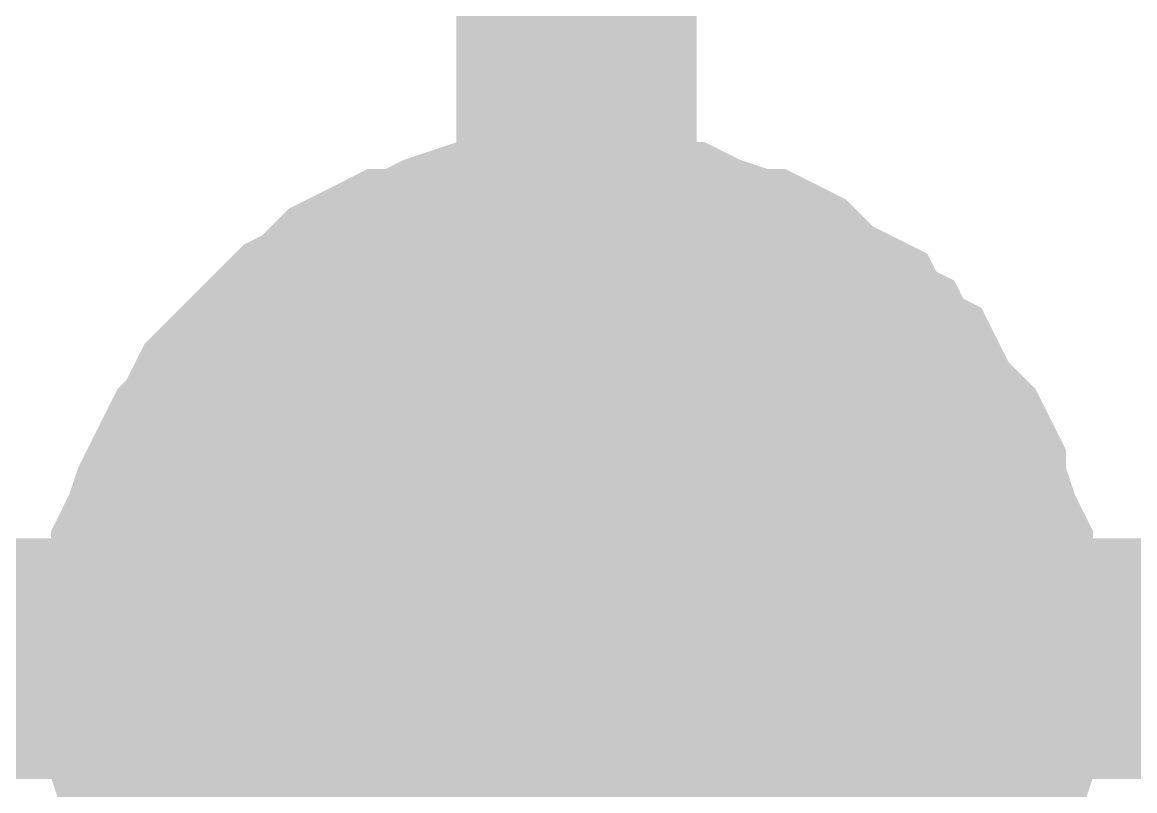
# Model space of a CAD drawing. Header units: inches. Extents: x 0 to 22.3, y 0 to 15.7.
# Drawn here: x 4.9731 to 5.0277, y 3.8938 to 3.9315 of the extents above; entities that cross this region are included whole.
import ezdxf

# ---------------------------------------------------------------- set-up
doc = ezdxf.new("R2010")
doc.units = ezdxf.units.IN
doc.header["$MEASUREMENT"] = 0
doc.layers.add('Sheet', color=255, linetype='Continuous')

msp = doc.modelspace()

# ---------------------------------------------------------------- linework, layer by layer
at = {"layer": 'Sheet'}
for points in [[(4.230316, 3.900248, 0.0118, 0.0118, 0), (5.000349, 3.900248, 0.0118, 0.0118, 0), (5.000349, 4.000141, 0.0118, 0.0118, 0)], [(4.980015, 3.900248, 0.0118, 0.0118, 0), (4.980015, 3.901132, 0.0118, 0.0118, 0), (4.980015, 3.902458, 0.0118, 0.0118, 0), (4.980457, 3.903342, 0.0118, 0.0118, 0), (4.980457, 3.904226, 0.0118, 0.0118, 0), (4.980457, 3.90511, 0.0118, 0.0118, 0), (4.980899, 3.905994, 0.0118, 0.0118, 0), (4.981341, 3.90732, 0.0118, 0.0118, 0), (4.981783, 3.908204, 0.0118, 0.0118, 0), (4.982225, 3.909088, 0.0118, 0.0118, 0), (4.982667, 3.909972, 0.0118, 0.0118, 0), (4.983109, 3.910414, 0.0118, 0.0118, 0), (4.983551, 3.911298, 0.0118, 0.0118, 0), (4.983993, 3.912182, 0.0118, 0.0118, 0), (4.984877, 3.913066, 0.0118, 0.0118, 0), (4.98532, 3.913508, 0.0118, 0.0118, 0), (4.986204, 3.914392, 0.0118, 0.0118, 0), (4.986646, 3.914834, 0.0118, 0.0118, 0), (4.98753, 3.915718, 0.0118, 0.0118, 0), (4.988414, 3.91616, 0.0118, 0.0118, 0), (4.988856, 3.916602, 0.0118, 0.0118, 0), (4.98974, 3.917486, 0.0118, 0.0118, 0), (4.990624, 3.917928, 0.0118, 0.0118, 0), (4.991508, 3.91837, 0.0118, 0.0118, 0), (4.992392, 3.91837, 0.0118, 0.0118, 0), (4.993276, 3.918812, 0.0118, 0.0118, 0), (4.99416, 3.919254, 0.0118, 0.0118, 0), (4.995486, 3.919696, 0.0118, 0.0118, 0), (4.996371, 3.919696, 0.0118, 0.0118, 0), (4.997255, 3.919696, 0.0118, 0.0118, 0), (4.998139, 3.920138, 0.0118, 0.0118, 0), (4.999465, 3.920138, 0.0118, 0.0118, 0), (5.000349, 3.920138, 0.0118, 0.0118, 0)], [(4.980015, 3.900248, 0.0118, 0.0118, 0), (4.980015, 3.901132, 0.0118, 0.0118, 0), (4.980015, 3.902458, 0.0118, 0.0118, 0), (4.980457, 3.903342, 0.0118, 0.0118, 0), (4.980457, 3.904226, 0.0118, 0.0118, 0), (4.980457, 3.90511, 0.0118, 0.0118, 0), (4.980899, 3.905994, 0.0118, 0.0118, 0), (4.981341, 3.90732, 0.0118, 0.0118, 0), (4.981783, 3.908204, 0.0118, 0.0118, 0), (4.982225, 3.909088, 0.0118, 0.0118, 0), (4.982667, 3.909972, 0.0118, 0.0118, 0), (4.983109, 3.910414, 0.0118, 0.0118, 0), (4.983551, 3.911298, 0.0118, 0.0118, 0), (4.983993, 3.912182, 0.0118, 0.0118, 0), (4.984877, 3.913066, 0.0118, 0.0118, 0), (4.98532, 3.913508, 0.0118, 0.0118, 0), (4.986204, 3.914392, 0.0118, 0.0118, 0), (4.986646, 3.914834, 0.0118, 0.0118, 0), (4.98753, 3.915718, 0.0118, 0.0118, 0), (4.988414, 3.91616, 0.0118, 0.0118, 0), (4.988856, 3.916602, 0.0118, 0.0118, 0), (4.98974, 3.917486, 0.0118, 0.0118, 0), (4.990624, 3.917928, 0.0118, 0.0118, 0), (4.991508, 3.91837, 0.0118, 0.0118, 0), (4.992392, 3.91837, 0.0118, 0.0118, 0), (4.993276, 3.918812, 0.0118, 0.0118, 0), (4.99416, 3.919254, 0.0118, 0.0118, 0), (4.995486, 3.919696, 0.0118, 0.0118, 0), (4.996371, 3.919696, 0.0118, 0.0118, 0), (4.997255, 3.919696, 0.0118, 0.0118, 0), (4.998139, 3.920138, 0.0118, 0.0118, 0), (4.999465, 3.920138, 0.0118, 0.0118, 0), (5.000349, 3.920138, 0.0118, 0.0118, 0)], [(4.980015, 3.900248, 0.0118, 0.0118, 0), (4.980015, 3.901132, 0.0118, 0.0118, 0), (4.980015, 3.902458, 0.0118, 0.0118, 0), (4.980457, 3.903342, 0.0118, 0.0118, 0), (4.980457, 3.904226, 0.0118, 0.0118, 0), (4.980457, 3.90511, 0.0118, 0.0118, 0), (4.980899, 3.905994, 0.0118, 0.0118, 0), (4.981341, 3.90732, 0.0118, 0.0118, 0), (4.981783, 3.908204, 0.0118, 0.0118, 0), (4.982225, 3.909088, 0.0118, 0.0118, 0), (4.982667, 3.909972, 0.0118, 0.0118, 0), (4.983109, 3.910414, 0.0118, 0.0118, 0), (4.983551, 3.911298, 0.0118, 0.0118, 0), (4.983993, 3.912182, 0.0118, 0.0118, 0), (4.984877, 3.913066, 0.0118, 0.0118, 0), (4.98532, 3.913508, 0.0118, 0.0118, 0), (4.986204, 3.914392, 0.0118, 0.0118, 0), (4.986646, 3.914834, 0.0118, 0.0118, 0), (4.98753, 3.915718, 0.0118, 0.0118, 0), (4.988414, 3.91616, 0.0118, 0.0118, 0), (4.988856, 3.916602, 0.0118, 0.0118, 0), (4.98974, 3.917486, 0.0118, 0.0118, 0), (4.990624, 3.917928, 0.0118, 0.0118, 0), (4.991508, 3.91837, 0.0118, 0.0118, 0), (4.992392, 3.91837, 0.0118, 0.0118, 0), (4.993276, 3.918812, 0.0118, 0.0118, 0), (4.99416, 3.919254, 0.0118, 0.0118, 0), (4.995486, 3.919696, 0.0118, 0.0118, 0), (4.996371, 3.919696, 0.0118, 0.0118, 0), (4.997255, 3.919696, 0.0118, 0.0118, 0), (4.998139, 3.920138, 0.0118, 0.0118, 0), (4.999465, 3.920138, 0.0118, 0.0118, 0), (5.000349, 3.920138, 0.0118, 0.0118, 0)], [(4.980015, 3.900248, 0.0118, 0.0118, 0), (4.980015, 3.901132, 0.0118, 0.0118, 0), (4.980015, 3.902458, 0.0118, 0.0118, 0), (4.980457, 3.903342, 0.0118, 0.0118, 0), (4.980457, 3.904226, 0.0118, 0.0118, 0), (4.980457, 3.90511, 0.0118, 0.0118, 0), (4.980899, 3.905994, 0.0118, 0.0118, 0), (4.981341, 3.90732, 0.0118, 0.0118, 0), (4.981783, 3.908204, 0.0118, 0.0118, 0), (4.982225, 3.909088, 0.0118, 0.0118, 0), (4.982667, 3.909972, 0.0118, 0.0118, 0), (4.983109, 3.910414, 0.0118, 0.0118, 0), (4.983551, 3.911298, 0.0118, 0.0118, 0), (4.983993, 3.912182, 0.0118, 0.0118, 0), (4.984877, 3.913066, 0.0118, 0.0118, 0), (4.98532, 3.913508, 0.0118, 0.0118, 0), (4.986204, 3.914392, 0.0118, 0.0118, 0), (4.986646, 3.914834, 0.0118, 0.0118, 0), (4.98753, 3.915718, 0.0118, 0.0118, 0), (4.988414, 3.91616, 0.0118, 0.0118, 0), (4.988856, 3.916602, 0.0118, 0.0118, 0), (4.98974, 3.917486, 0.0118, 0.0118, 0), (4.990624, 3.917928, 0.0118, 0.0118, 0), (4.991508, 3.91837, 0.0118, 0.0118, 0), (4.992392, 3.91837, 0.0118, 0.0118, 0), (4.993276, 3.918812, 0.0118, 0.0118, 0), (4.99416, 3.919254, 0.0118, 0.0118, 0), (4.995486, 3.919696, 0.0118, 0.0118, 0), (4.996371, 3.919696, 0.0118, 0.0118, 0), (4.997255, 3.919696, 0.0118, 0.0118, 0), (4.998139, 3.920138, 0.0118, 0.0118, 0), (4.999465, 3.920138, 0.0118, 0.0118, 0), (5.000349, 3.920138, 0.0118, 0.0118, 0)], [(5.000349, 3.920138, 0.0118, 0.0118, 0), (5.000349, 3.920138, 0.0118, 0.0118, 0)], [(5.000349, 3.920138, 0.0118, 0.0118, 0), (5.001233, 3.920138, 0.0118, 0.0118, 0), (5.002559, 3.920138, 0.0118, 0.0118, 0), (5.003443, 3.919696, 0.0118, 0.0118, 0), (5.004327, 3.919696, 0.0118, 0.0118, 0), (5.005211, 3.919696, 0.0118, 0.0118, 0), (5.006095, 3.919254, 0.0118, 0.0118, 0), (5.007422, 3.918812, 0.0118, 0.0118, 0), (5.008306, 3.91837, 0.0118, 0.0118, 0), (5.00919, 3.91837, 0.0118, 0.0118, 0), (5.010074, 3.917928, 0.0118, 0.0118, 0), (5.010516, 3.917486, 0.0118, 0.0118, 0), (5.0114, 3.916602, 0.0118, 0.0118, 0), (5.012284, 3.91616, 0.0118, 0.0118, 0), (5.013168, 3.915718, 0.0118, 0.0118, 0), (5.01361, 3.914834, 0.0118, 0.0118, 0), (5.014494, 3.914392, 0.0118, 0.0118, 0), (5.014936, 3.913508, 0.0118, 0.0118, 0), (5.01582, 3.913066, 0.0118, 0.0118, 0), (5.016262, 3.912182, 0.0118, 0.0118, 0), (5.016704, 3.911298, 0.0118, 0.0118, 0), (5.017588, 3.910414, 0.0118, 0.0118, 0), (5.01803, 3.909972, 0.0118, 0.0118, 0), (5.018472, 3.909088, 0.0118, 0.0118, 0), (5.018472, 3.908204, 0.0118, 0.0118, 0), (5.018915, 3.90732, 0.0118, 0.0118, 0), (5.019357, 3.905994, 0.0118, 0.0118, 0), (5.019799, 3.90511, 0.0118, 0.0118, 0), (5.019799, 3.904226, 0.0118, 0.0118, 0), (5.019799, 3.903342, 0.0118, 0.0118, 0), (5.020241, 3.902458, 0.0118, 0.0118, 0), (5.020241, 3.901132, 0.0118, 0.0118, 0), (5.020241, 3.900248, 0.0118, 0.0118, 0)], [(5.000349, 3.920138, 0.0118, 0.0118, 0), (5.000349, 3.920138, 0.0118, 0.0118, 0)], [(5.000349, 3.920138, 0.0118, 0.0118, 0), (5.001233, 3.920138, 0.0118, 0.0118, 0), (5.002559, 3.920138, 0.0118, 0.0118, 0), (5.003443, 3.919696, 0.0118, 0.0118, 0), (5.004327, 3.919696, 0.0118, 0.0118, 0), (5.005211, 3.919696, 0.0118, 0.0118, 0), (5.006095, 3.919254, 0.0118, 0.0118, 0), (5.007422, 3.918812, 0.0118, 0.0118, 0), (5.008306, 3.91837, 0.0118, 0.0118, 0), (5.00919, 3.91837, 0.0118, 0.0118, 0), (5.010074, 3.917928, 0.0118, 0.0118, 0), (5.010516, 3.917486, 0.0118, 0.0118, 0), (5.0114, 3.916602, 0.0118, 0.0118, 0), (5.012284, 3.91616, 0.0118, 0.0118, 0), (5.013168, 3.915718, 0.0118, 0.0118, 0), (5.01361, 3.914834, 0.0118, 0.0118, 0), (5.014494, 3.914392, 0.0118, 0.0118, 0), (5.014936, 3.913508, 0.0118, 0.0118, 0), (5.01582, 3.913066, 0.0118, 0.0118, 0), (5.016262, 3.912182, 0.0118, 0.0118, 0), (5.016704, 3.911298, 0.0118, 0.0118, 0), (5.017588, 3.910414, 0.0118, 0.0118, 0), (5.01803, 3.909972, 0.0118, 0.0118, 0), (5.018472, 3.909088, 0.0118, 0.0118, 0), (5.018472, 3.908204, 0.0118, 0.0118, 0), (5.018915, 3.90732, 0.0118, 0.0118, 0), (5.019357, 3.905994, 0.0118, 0.0118, 0), (5.019799, 3.90511, 0.0118, 0.0118, 0), (5.019799, 3.904226, 0.0118, 0.0118, 0), (5.019799, 3.903342, 0.0118, 0.0118, 0), (5.020241, 3.902458, 0.0118, 0.0118, 0), (5.020241, 3.901132, 0.0118, 0.0118, 0), (5.020241, 3.900248, 0.0118, 0.0118, 0)], [(5.000349, 3.920138, 0.0118, 0.0118, 0), (5.000349, 3.920138, 0.0118, 0.0118, 0)], [(5.000349, 3.920138, 0.0118, 0.0118, 0), (5.001233, 3.920138, 0.0118, 0.0118, 0), (5.002559, 3.920138, 0.0118, 0.0118, 0), (5.003443, 3.919696, 0.0118, 0.0118, 0), (5.004327, 3.919696, 0.0118, 0.0118, 0), (5.005211, 3.919696, 0.0118, 0.0118, 0), (5.006095, 3.919254, 0.0118, 0.0118, 0), (5.007422, 3.918812, 0.0118, 0.0118, 0), (5.008306, 3.91837, 0.0118, 0.0118, 0), (5.00919, 3.91837, 0.0118, 0.0118, 0), (5.010074, 3.917928, 0.0118, 0.0118, 0), (5.010516, 3.917486, 0.0118, 0.0118, 0), (5.0114, 3.916602, 0.0118, 0.0118, 0), (5.012284, 3.91616, 0.0118, 0.0118, 0), (5.013168, 3.915718, 0.0118, 0.0118, 0), (5.01361, 3.914834, 0.0118, 0.0118, 0), (5.014494, 3.914392, 0.0118, 0.0118, 0), (5.014936, 3.913508, 0.0118, 0.0118, 0), (5.01582, 3.913066, 0.0118, 0.0118, 0), (5.016262, 3.912182, 0.0118, 0.0118, 0), (5.016704, 3.911298, 0.0118, 0.0118, 0), (5.017588, 3.910414, 0.0118, 0.0118, 0), (5.01803, 3.909972, 0.0118, 0.0118, 0), (5.018472, 3.909088, 0.0118, 0.0118, 0), (5.018472, 3.908204, 0.0118, 0.0118, 0), (5.018915, 3.90732, 0.0118, 0.0118, 0), (5.019357, 3.905994, 0.0118, 0.0118, 0), (5.019799, 3.90511, 0.0118, 0.0118, 0), (5.019799, 3.904226, 0.0118, 0.0118, 0), (5.019799, 3.903342, 0.0118, 0.0118, 0), (5.020241, 3.902458, 0.0118, 0.0118, 0), (5.020241, 3.901132, 0.0118, 0.0118, 0), (5.020241, 3.900248, 0.0118, 0.0118, 0)], [(5.000349, 3.920138, 0.0118, 0.0118, 0), (5.000349, 3.920138, 0.0118, 0.0118, 0)], [(5.000349, 3.920138, 0.0118, 0.0118, 0), (5.001233, 3.920138, 0.0118, 0.0118, 0), (5.002559, 3.920138, 0.0118, 0.0118, 0), (5.003443, 3.919696, 0.0118, 0.0118, 0), (5.004327, 3.919696, 0.0118, 0.0118, 0), (5.005211, 3.919696, 0.0118, 0.0118, 0), (5.006095, 3.919254, 0.0118, 0.0118, 0), (5.007422, 3.918812, 0.0118, 0.0118, 0), (5.008306, 3.91837, 0.0118, 0.0118, 0), (5.00919, 3.91837, 0.0118, 0.0118, 0), (5.010074, 3.917928, 0.0118, 0.0118, 0), (5.010516, 3.917486, 0.0118, 0.0118, 0), (5.0114, 3.916602, 0.0118, 0.0118, 0), (5.012284, 3.91616, 0.0118, 0.0118, 0), (5.013168, 3.915718, 0.0118, 0.0118, 0), (5.01361, 3.914834, 0.0118, 0.0118, 0), (5.014494, 3.914392, 0.0118, 0.0118, 0), (5.014936, 3.913508, 0.0118, 0.0118, 0), (5.01582, 3.913066, 0.0118, 0.0118, 0), (5.016262, 3.912182, 0.0118, 0.0118, 0), (5.016704, 3.911298, 0.0118, 0.0118, 0), (5.017588, 3.910414, 0.0118, 0.0118, 0), (5.01803, 3.909972, 0.0118, 0.0118, 0), (5.018472, 3.909088, 0.0118, 0.0118, 0), (5.018472, 3.908204, 0.0118, 0.0118, 0), (5.018915, 3.90732, 0.0118, 0.0118, 0), (5.019357, 3.905994, 0.0118, 0.0118, 0), (5.019799, 3.90511, 0.0118, 0.0118, 0), (5.019799, 3.904226, 0.0118, 0.0118, 0), (5.019799, 3.903342, 0.0118, 0.0118, 0), (5.020241, 3.902458, 0.0118, 0.0118, 0), (5.020241, 3.901132, 0.0118, 0.0118, 0), (5.020241, 3.900248, 0.0118, 0.0118, 0)], [(4.980015, 3.900248, 0.0039, 0.0039, 0), (4.980015, 3.901132, 0.0039, 0.0039, 0), (4.980015, 3.902458, 0.0039, 0.0039, 0), (4.980457, 3.903342, 0.0039, 0.0039, 0), (4.980457, 3.904226, 0.0039, 0.0039, 0), (4.980457, 3.90511, 0.0039, 0.0039, 0), (4.980899, 3.905994, 0.0039, 0.0039, 0), (4.981341, 3.90732, 0.0039, 0.0039, 0), (4.981783, 3.908204, 0.0039, 0.0039, 0), (4.982225, 3.909088, 0.0039, 0.0039, 0), (4.982667, 3.909972, 0.0039, 0.0039, 0), (4.983109, 3.910414, 0.0039, 0.0039, 0), (4.983551, 3.911298, 0.0039, 0.0039, 0), (4.983993, 3.912182, 0.0039, 0.0039, 0), (4.984877, 3.913066, 0.0039, 0.0039, 0), (4.98532, 3.913508, 0.0039, 0.0039, 0), (4.986204, 3.914392, 0.0039, 0.0039, 0), (4.986646, 3.914834, 0.0039, 0.0039, 0), (4.98753, 3.915718, 0.0039, 0.0039, 0), (4.988414, 3.91616, 0.0039, 0.0039, 0), (4.988856, 3.916602, 0.0039, 0.0039, 0), (4.98974, 3.917486, 0.0039, 0.0039, 0), (4.990624, 3.917928, 0.0039, 0.0039, 0), (4.991508, 3.91837, 0.0039, 0.0039, 0), (4.992392, 3.91837, 0.0039, 0.0039, 0), (4.993276, 3.918812, 0.0039, 0.0039, 0), (4.99416, 3.919254, 0.0039, 0.0039, 0), (4.995486, 3.919696, 0.0039, 0.0039, 0), (4.996371, 3.919696, 0.0039, 0.0039, 0), (4.997255, 3.919696, 0.0039, 0.0039, 0), (4.998139, 3.920138, 0.0039, 0.0039, 0), (4.999465, 3.920138, 0.0039, 0.0039, 0), (5.000349, 3.920138, 0.0039, 0.0039, 0)], [(4.980015, 3.900248, 0.0039, 0.0039, 0), (4.980015, 3.901132, 0.0039, 0.0039, 0), (4.980015, 3.902458, 0.0039, 0.0039, 0), (4.980457, 3.903342, 0.0039, 0.0039, 0), (4.980457, 3.904226, 0.0039, 0.0039, 0), (4.980457, 3.90511, 0.0039, 0.0039, 0), (4.980899, 3.905994, 0.0039, 0.0039, 0), (4.981341, 3.90732, 0.0039, 0.0039, 0), (4.981783, 3.908204, 0.0039, 0.0039, 0), (4.982225, 3.909088, 0.0039, 0.0039, 0), (4.982667, 3.909972, 0.0039, 0.0039, 0), (4.983109, 3.910414, 0.0039, 0.0039, 0), (4.983551, 3.911298, 0.0039, 0.0039, 0), (4.983993, 3.912182, 0.0039, 0.0039, 0), (4.984877, 3.913066, 0.0039, 0.0039, 0), (4.98532, 3.913508, 0.0039, 0.0039, 0), (4.986204, 3.914392, 0.0039, 0.0039, 0), (4.986646, 3.914834, 0.0039, 0.0039, 0), (4.98753, 3.915718, 0.0039, 0.0039, 0), (4.988414, 3.91616, 0.0039, 0.0039, 0), (4.988856, 3.916602, 0.0039, 0.0039, 0), (4.98974, 3.917486, 0.0039, 0.0039, 0), (4.990624, 3.917928, 0.0039, 0.0039, 0), (4.991508, 3.91837, 0.0039, 0.0039, 0), (4.992392, 3.91837, 0.0039, 0.0039, 0), (4.993276, 3.918812, 0.0039, 0.0039, 0), (4.99416, 3.919254, 0.0039, 0.0039, 0), (4.995486, 3.919696, 0.0039, 0.0039, 0), (4.996371, 3.919696, 0.0039, 0.0039, 0), (4.997255, 3.919696, 0.0039, 0.0039, 0), (4.998139, 3.920138, 0.0039, 0.0039, 0), (4.999465, 3.920138, 0.0039, 0.0039, 0), (5.000349, 3.920138, 0.0039, 0.0039, 0)], [(4.980015, 3.900248, 0.0039, 0.0039, 0), (4.980015, 3.901132, 0.0039, 0.0039, 0), (4.980015, 3.902458, 0.0039, 0.0039, 0), (4.980457, 3.903342, 0.0039, 0.0039, 0), (4.980457, 3.904226, 0.0039, 0.0039, 0), (4.980457, 3.90511, 0.0039, 0.0039, 0), (4.980899, 3.905994, 0.0039, 0.0039, 0), (4.981341, 3.90732, 0.0039, 0.0039, 0), (4.981783, 3.908204, 0.0039, 0.0039, 0), (4.982225, 3.909088, 0.0039, 0.0039, 0), (4.982667, 3.909972, 0.0039, 0.0039, 0), (4.983109, 3.910414, 0.0039, 0.0039, 0), (4.983551, 3.911298, 0.0039, 0.0039, 0), (4.983993, 3.912182, 0.0039, 0.0039, 0), (4.984877, 3.913066, 0.0039, 0.0039, 0), (4.98532, 3.913508, 0.0039, 0.0039, 0), (4.986204, 3.914392, 0.0039, 0.0039, 0), (4.986646, 3.914834, 0.0039, 0.0039, 0), (4.98753, 3.915718, 0.0039, 0.0039, 0), (4.988414, 3.91616, 0.0039, 0.0039, 0), (4.988856, 3.916602, 0.0039, 0.0039, 0), (4.98974, 3.917486, 0.0039, 0.0039, 0), (4.990624, 3.917928, 0.0039, 0.0039, 0), (4.991508, 3.91837, 0.0039, 0.0039, 0), (4.992392, 3.91837, 0.0039, 0.0039, 0), (4.993276, 3.918812, 0.0039, 0.0039, 0), (4.99416, 3.919254, 0.0039, 0.0039, 0), (4.995486, 3.919696, 0.0039, 0.0039, 0), (4.996371, 3.919696, 0.0039, 0.0039, 0), (4.997255, 3.919696, 0.0039, 0.0039, 0), (4.998139, 3.920138, 0.0039, 0.0039, 0), (4.999465, 3.920138, 0.0039, 0.0039, 0), (5.000349, 3.920138, 0.0039, 0.0039, 0)], [(4.980015, 3.900248, 0.0039, 0.0039, 0), (4.980015, 3.901132, 0.0039, 0.0039, 0), (4.980015, 3.902458, 0.0039, 0.0039, 0), (4.980457, 3.903342, 0.0039, 0.0039, 0), (4.980457, 3.904226, 0.0039, 0.0039, 0), (4.980457, 3.90511, 0.0039, 0.0039, 0), (4.980899, 3.905994, 0.0039, 0.0039, 0), (4.981341, 3.90732, 0.0039, 0.0039, 0), (4.981783, 3.908204, 0.0039, 0.0039, 0), (4.982225, 3.909088, 0.0039, 0.0039, 0), (4.982667, 3.909972, 0.0039, 0.0039, 0), (4.983109, 3.910414, 0.0039, 0.0039, 0), (4.983551, 3.911298, 0.0039, 0.0039, 0), (4.983993, 3.912182, 0.0039, 0.0039, 0), (4.984877, 3.913066, 0.0039, 0.0039, 0), (4.98532, 3.913508, 0.0039, 0.0039, 0), (4.986204, 3.914392, 0.0039, 0.0039, 0), (4.986646, 3.914834, 0.0039, 0.0039, 0), (4.98753, 3.915718, 0.0039, 0.0039, 0), (4.988414, 3.91616, 0.0039, 0.0039, 0), (4.988856, 3.916602, 0.0039, 0.0039, 0), (4.98974, 3.917486, 0.0039, 0.0039, 0), (4.990624, 3.917928, 0.0039, 0.0039, 0), (4.991508, 3.91837, 0.0039, 0.0039, 0), (4.992392, 3.91837, 0.0039, 0.0039, 0), (4.993276, 3.918812, 0.0039, 0.0039, 0), (4.99416, 3.919254, 0.0039, 0.0039, 0), (4.995486, 3.919696, 0.0039, 0.0039, 0), (4.996371, 3.919696, 0.0039, 0.0039, 0), (4.997255, 3.919696, 0.0039, 0.0039, 0), (4.998139, 3.920138, 0.0039, 0.0039, 0), (4.999465, 3.920138, 0.0039, 0.0039, 0), (5.000349, 3.920138, 0.0039, 0.0039, 0)], [(5.000349, 3.920138, 0.0039, 0.0039, 0), (5.000349, 3.920138, 0.0039, 0.0039, 0)], [(5.000349, 3.920138, 0.0039, 0.0039, 0), (5.001233, 3.920138, 0.0039, 0.0039, 0), (5.002559, 3.920138, 0.0039, 0.0039, 0), (5.003443, 3.919696, 0.0039, 0.0039, 0), (5.004327, 3.919696, 0.0039, 0.0039, 0), (5.005211, 3.919696, 0.0039, 0.0039, 0), (5.006095, 3.919254, 0.0039, 0.0039, 0), (5.007422, 3.918812, 0.0039, 0.0039, 0), (5.008306, 3.91837, 0.0039, 0.0039, 0), (5.00919, 3.91837, 0.0039, 0.0039, 0), (5.010074, 3.917928, 0.0039, 0.0039, 0), (5.010516, 3.917486, 0.0039, 0.0039, 0), (5.0114, 3.916602, 0.0039, 0.0039, 0), (5.012284, 3.91616, 0.0039, 0.0039, 0), (5.013168, 3.915718, 0.0039, 0.0039, 0), (5.01361, 3.914834, 0.0039, 0.0039, 0), (5.014494, 3.914392, 0.0039, 0.0039, 0), (5.014936, 3.913508, 0.0039, 0.0039, 0), (5.01582, 3.913066, 0.0039, 0.0039, 0), (5.016262, 3.912182, 0.0039, 0.0039, 0), (5.016704, 3.911298, 0.0039, 0.0039, 0), (5.017588, 3.910414, 0.0039, 0.0039, 0), (5.01803, 3.909972, 0.0039, 0.0039, 0), (5.018472, 3.909088, 0.0039, 0.0039, 0), (5.018472, 3.908204, 0.0039, 0.0039, 0), (5.018915, 3.90732, 0.0039, 0.0039, 0), (5.019357, 3.905994, 0.0039, 0.0039, 0), (5.019799, 3.90511, 0.0039, 0.0039, 0), (5.019799, 3.904226, 0.0039, 0.0039, 0), (5.019799, 3.903342, 0.0039, 0.0039, 0), (5.020241, 3.902458, 0.0039, 0.0039, 0), (5.020241, 3.901132, 0.0039, 0.0039, 0), (5.020241, 3.900248, 0.0039, 0.0039, 0)], [(5.000349, 3.920138, 0.0039, 0.0039, 0), (5.000349, 3.920138, 0.0039, 0.0039, 0)], [(5.000349, 3.920138, 0.0039, 0.0039, 0), (5.001233, 3.920138, 0.0039, 0.0039, 0), (5.002559, 3.920138, 0.0039, 0.0039, 0), (5.003443, 3.919696, 0.0039, 0.0039, 0), (5.004327, 3.919696, 0.0039, 0.0039, 0), (5.005211, 3.919696, 0.0039, 0.0039, 0), (5.006095, 3.919254, 0.0039, 0.0039, 0), (5.007422, 3.918812, 0.0039, 0.0039, 0), (5.008306, 3.91837, 0.0039, 0.0039, 0), (5.00919, 3.91837, 0.0039, 0.0039, 0), (5.010074, 3.917928, 0.0039, 0.0039, 0), (5.010516, 3.917486, 0.0039, 0.0039, 0), (5.0114, 3.916602, 0.0039, 0.0039, 0), (5.012284, 3.91616, 0.0039, 0.0039, 0), (5.013168, 3.915718, 0.0039, 0.0039, 0), (5.01361, 3.914834, 0.0039, 0.0039, 0), (5.014494, 3.914392, 0.0039, 0.0039, 0), (5.014936, 3.913508, 0.0039, 0.0039, 0), (5.01582, 3.913066, 0.0039, 0.0039, 0), (5.016262, 3.912182, 0.0039, 0.0039, 0), (5.016704, 3.911298, 0.0039, 0.0039, 0), (5.017588, 3.910414, 0.0039, 0.0039, 0), (5.01803, 3.909972, 0.0039, 0.0039, 0), (5.018472, 3.909088, 0.0039, 0.0039, 0), (5.018472, 3.908204, 0.0039, 0.0039, 0), (5.018915, 3.90732, 0.0039, 0.0039, 0), (5.019357, 3.905994, 0.0039, 0.0039, 0), (5.019799, 3.90511, 0.0039, 0.0039, 0), (5.019799, 3.904226, 0.0039, 0.0039, 0), (5.019799, 3.903342, 0.0039, 0.0039, 0), (5.020241, 3.902458, 0.0039, 0.0039, 0), (5.020241, 3.901132, 0.0039, 0.0039, 0), (5.020241, 3.900248, 0.0039, 0.0039, 0)], [(5.000349, 3.920138, 0.0039, 0.0039, 0), (5.000349, 3.920138, 0.0039, 0.0039, 0)], [(5.000349, 3.920138, 0.0039, 0.0039, 0), (5.001233, 3.920138, 0.0039, 0.0039, 0), (5.002559, 3.920138, 0.0039, 0.0039, 0), (5.003443, 3.919696, 0.0039, 0.0039, 0), (5.004327, 3.919696, 0.0039, 0.0039, 0), (5.005211, 3.919696, 0.0039, 0.0039, 0), (5.006095, 3.919254, 0.0039, 0.0039, 0), (5.007422, 3.918812, 0.0039, 0.0039, 0), (5.008306, 3.91837, 0.0039, 0.0039, 0), (5.00919, 3.91837, 0.0039, 0.0039, 0), (5.010074, 3.917928, 0.0039, 0.0039, 0), (5.010516, 3.917486, 0.0039, 0.0039, 0), (5.0114, 3.916602, 0.0039, 0.0039, 0), (5.012284, 3.91616, 0.0039, 0.0039, 0), (5.013168, 3.915718, 0.0039, 0.0039, 0), (5.01361, 3.914834, 0.0039, 0.0039, 0), (5.014494, 3.914392, 0.0039, 0.0039, 0), (5.014936, 3.913508, 0.0039, 0.0039, 0), (5.01582, 3.913066, 0.0039, 0.0039, 0), (5.016262, 3.912182, 0.0039, 0.0039, 0), (5.016704, 3.911298, 0.0039, 0.0039, 0), (5.017588, 3.910414, 0.0039, 0.0039, 0), (5.01803, 3.909972, 0.0039, 0.0039, 0), (5.018472, 3.909088, 0.0039, 0.0039, 0), (5.018472, 3.908204, 0.0039, 0.0039, 0), (5.018915, 3.90732, 0.0039, 0.0039, 0), (5.019357, 3.905994, 0.0039, 0.0039, 0), (5.019799, 3.90511, 0.0039, 0.0039, 0), (5.019799, 3.904226, 0.0039, 0.0039, 0), (5.019799, 3.903342, 0.0039, 0.0039, 0), (5.020241, 3.902458, 0.0039, 0.0039, 0), (5.020241, 3.901132, 0.0039, 0.0039, 0), (5.020241, 3.900248, 0.0039, 0.0039, 0)], [(5.000349, 3.920138, 0.0039, 0.0039, 0), (5.000349, 3.920138, 0.0039, 0.0039, 0)], [(5.000349, 3.920138, 0.0039, 0.0039, 0), (5.001233, 3.920138, 0.0039, 0.0039, 0), (5.002559, 3.920138, 0.0039, 0.0039, 0), (5.003443, 3.919696, 0.0039, 0.0039, 0), (5.004327, 3.919696, 0.0039, 0.0039, 0), (5.005211, 3.919696, 0.0039, 0.0039, 0), (5.006095, 3.919254, 0.0039, 0.0039, 0), (5.007422, 3.918812, 0.0039, 0.0039, 0), (5.008306, 3.91837, 0.0039, 0.0039, 0), (5.00919, 3.91837, 0.0039, 0.0039, 0), (5.010074, 3.917928, 0.0039, 0.0039, 0), (5.010516, 3.917486, 0.0039, 0.0039, 0), (5.0114, 3.916602, 0.0039, 0.0039, 0), (5.012284, 3.91616, 0.0039, 0.0039, 0), (5.013168, 3.915718, 0.0039, 0.0039, 0), (5.01361, 3.914834, 0.0039, 0.0039, 0), (5.014494, 3.914392, 0.0039, 0.0039, 0), (5.014936, 3.913508, 0.0039, 0.0039, 0), (5.01582, 3.913066, 0.0039, 0.0039, 0), (5.016262, 3.912182, 0.0039, 0.0039, 0), (5.016704, 3.911298, 0.0039, 0.0039, 0), (5.017588, 3.910414, 0.0039, 0.0039, 0), (5.01803, 3.909972, 0.0039, 0.0039, 0), (5.018472, 3.909088, 0.0039, 0.0039, 0), (5.018472, 3.908204, 0.0039, 0.0039, 0), (5.018915, 3.90732, 0.0039, 0.0039, 0), (5.019357, 3.905994, 0.0039, 0.0039, 0), (5.019799, 3.90511, 0.0039, 0.0039, 0), (5.019799, 3.904226, 0.0039, 0.0039, 0), (5.019799, 3.903342, 0.0039, 0.0039, 0), (5.020241, 3.902458, 0.0039, 0.0039, 0), (5.020241, 3.901132, 0.0039, 0.0039, 0), (5.020241, 3.900248, 0.0039, 0.0039, 0)], [(4.984877, 3.88743, 0.0118, 0.0118, 0), (4.983993, 3.888314, 0.0118, 0.0118, 0), (4.983551, 3.888756, 0.0118, 0.0118, 0), (4.983109, 3.88964, 0.0118, 0.0118, 0), (4.982667, 3.890524, 0.0118, 0.0118, 0), (4.982225, 3.891408, 0.0118, 0.0118, 0), (4.981783, 3.892292, 0.0118, 0.0118, 0), (4.981341, 3.893176, 0.0118, 0.0118, 0), (4.980899, 3.89406, 0.0118, 0.0118, 0), (4.980457, 3.895386, 0.0118, 0.0118, 0), (4.980457, 3.89627, 0.0118, 0.0118, 0), (4.980457, 3.897154, 0.0118, 0.0118, 0), (4.980015, 3.898038, 0.0118, 0.0118, 0), (4.980015, 3.899364, 0.0118, 0.0118, 0), (4.980015, 3.900248, 0.0118, 0.0118, 0)], [(4.980015, 3.900248, 0.0118, 0.0118, 0), (4.980015, 3.900248, 0.0118, 0.0118, 0)], [(4.984877, 3.88743, 0.0118, 0.0118, 0), (4.983993, 3.888314, 0.0118, 0.0118, 0), (4.983551, 3.888756, 0.0118, 0.0118, 0), (4.983109, 3.88964, 0.0118, 0.0118, 0), (4.982667, 3.890524, 0.0118, 0.0118, 0), (4.982225, 3.891408, 0.0118, 0.0118, 0), (4.981783, 3.892292, 0.0118, 0.0118, 0), (4.981341, 3.893176, 0.0118, 0.0118, 0), (4.980899, 3.89406, 0.0118, 0.0118, 0), (4.980457, 3.895386, 0.0118, 0.0118, 0), (4.980457, 3.89627, 0.0118, 0.0118, 0), (4.980457, 3.897154, 0.0118, 0.0118, 0), (4.980015, 3.898038, 0.0118, 0.0118, 0), (4.980015, 3.899364, 0.0118, 0.0118, 0), (4.980015, 3.900248, 0.0118, 0.0118, 0)], [(4.980015, 3.900248, 0.0118, 0.0118, 0), (4.980015, 3.900248, 0.0118, 0.0118, 0)], [(4.984877, 3.88743, 0.0118, 0.0118, 0), (4.983993, 3.888314, 0.0118, 0.0118, 0), (4.983551, 3.888756, 0.0118, 0.0118, 0), (4.983109, 3.88964, 0.0118, 0.0118, 0), (4.982667, 3.890524, 0.0118, 0.0118, 0), (4.982225, 3.891408, 0.0118, 0.0118, 0), (4.981783, 3.892292, 0.0118, 0.0118, 0), (4.981341, 3.893176, 0.0118, 0.0118, 0), (4.980899, 3.89406, 0.0118, 0.0118, 0), (4.980457, 3.895386, 0.0118, 0.0118, 0), (4.980457, 3.89627, 0.0118, 0.0118, 0), (4.980457, 3.897154, 0.0118, 0.0118, 0), (4.980015, 3.898038, 0.0118, 0.0118, 0), (4.980015, 3.899364, 0.0118, 0.0118, 0), (4.980015, 3.900248, 0.0118, 0.0118, 0)], [(4.980015, 3.900248, 0.0118, 0.0118, 0), (4.980015, 3.900248, 0.0118, 0.0118, 0)], [(4.984877, 3.88743, 0.0118, 0.0118, 0), (4.983993, 3.888314, 0.0118, 0.0118, 0), (4.983551, 3.888756, 0.0118, 0.0118, 0), (4.983109, 3.88964, 0.0118, 0.0118, 0), (4.982667, 3.890524, 0.0118, 0.0118, 0), (4.982225, 3.891408, 0.0118, 0.0118, 0), (4.981783, 3.892292, 0.0118, 0.0118, 0), (4.981341, 3.893176, 0.0118, 0.0118, 0), (4.980899, 3.89406, 0.0118, 0.0118, 0), (4.980457, 3.895386, 0.0118, 0.0118, 0), (4.980457, 3.89627, 0.0118, 0.0118, 0), (4.980457, 3.897154, 0.0118, 0.0118, 0), (4.980015, 3.898038, 0.0118, 0.0118, 0), (4.980015, 3.899364, 0.0118, 0.0118, 0), (4.980015, 3.900248, 0.0118, 0.0118, 0)], [(4.980015, 3.900248, 0.0118, 0.0118, 0), (4.980015, 3.900248, 0.0118, 0.0118, 0)], [(5.000349, 3.900248, 0.0118, 0.0118, 0), (5.170092, 3.900248, 0.0118, 0.0118, 0)], [(5.020241, 3.900248, 0.0118, 0.0118, 0), (5.020241, 3.899364, 0.0118, 0.0118, 0), (5.020241, 3.898038, 0.0118, 0.0118, 0), (5.019799, 3.897154, 0.0118, 0.0118, 0), (5.019799, 3.89627, 0.0118, 0.0118, 0), (5.019799, 3.895386, 0.0118, 0.0118, 0), (5.019357, 3.89406, 0.0118, 0.0118, 0), (5.018915, 3.893176, 0.0118, 0.0118, 0), (5.018472, 3.892292, 0.0118, 0.0118, 0), (5.018472, 3.891408, 0.0118, 0.0118, 0), (5.01803, 3.890524, 0.0118, 0.0118, 0), (5.017588, 3.88964, 0.0118, 0.0118, 0), (5.016704, 3.888756, 0.0118, 0.0118, 0), (5.016262, 3.888314, 0.0118, 0.0118, 0), (5.01582, 3.88743, 0.0118, 0.0118, 0)], [(5.020241, 3.900248, 0.0118, 0.0118, 0), (5.020241, 3.899364, 0.0118, 0.0118, 0), (5.020241, 3.898038, 0.0118, 0.0118, 0), (5.019799, 3.897154, 0.0118, 0.0118, 0), (5.019799, 3.89627, 0.0118, 0.0118, 0), (5.019799, 3.895386, 0.0118, 0.0118, 0), (5.019357, 3.89406, 0.0118, 0.0118, 0), (5.018915, 3.893176, 0.0118, 0.0118, 0), (5.018472, 3.892292, 0.0118, 0.0118, 0), (5.018472, 3.891408, 0.0118, 0.0118, 0), (5.01803, 3.890524, 0.0118, 0.0118, 0), (5.017588, 3.88964, 0.0118, 0.0118, 0), (5.016704, 3.888756, 0.0118, 0.0118, 0), (5.016262, 3.888314, 0.0118, 0.0118, 0), (5.01582, 3.88743, 0.0118, 0.0118, 0)], [(5.020241, 3.900248, 0.0118, 0.0118, 0), (5.020241, 3.899364, 0.0118, 0.0118, 0), (5.020241, 3.898038, 0.0118, 0.0118, 0), (5.019799, 3.897154, 0.0118, 0.0118, 0), (5.019799, 3.89627, 0.0118, 0.0118, 0), (5.019799, 3.895386, 0.0118, 0.0118, 0), (5.019357, 3.89406, 0.0118, 0.0118, 0), (5.018915, 3.893176, 0.0118, 0.0118, 0), (5.018472, 3.892292, 0.0118, 0.0118, 0), (5.018472, 3.891408, 0.0118, 0.0118, 0), (5.01803, 3.890524, 0.0118, 0.0118, 0), (5.017588, 3.88964, 0.0118, 0.0118, 0), (5.016704, 3.888756, 0.0118, 0.0118, 0), (5.016262, 3.888314, 0.0118, 0.0118, 0), (5.01582, 3.88743, 0.0118, 0.0118, 0)], [(5.020241, 3.900248, 0.0118, 0.0118, 0), (5.020241, 3.899364, 0.0118, 0.0118, 0), (5.020241, 3.898038, 0.0118, 0.0118, 0), (5.019799, 3.897154, 0.0118, 0.0118, 0), (5.019799, 3.89627, 0.0118, 0.0118, 0), (5.019799, 3.895386, 0.0118, 0.0118, 0), (5.019357, 3.89406, 0.0118, 0.0118, 0), (5.018915, 3.893176, 0.0118, 0.0118, 0), (5.018472, 3.892292, 0.0118, 0.0118, 0), (5.018472, 3.891408, 0.0118, 0.0118, 0), (5.01803, 3.890524, 0.0118, 0.0118, 0), (5.017588, 3.88964, 0.0118, 0.0118, 0), (5.016704, 3.888756, 0.0118, 0.0118, 0), (5.016262, 3.888314, 0.0118, 0.0118, 0), (5.01582, 3.88743, 0.0118, 0.0118, 0)], [(5.020241, 3.900248, 0.0118, 0.0118, 0), (5.020241, 3.900248, 0.0118, 0.0118, 0), (5.020241, 3.900248, 0.0118, 0.0118, 0), (5.020241, 3.900248, 0.0118, 0.0118, 0), (5.020241, 3.900248, 0.0118, 0.0118, 0), (5.020241, 3.900248, 0.0118, 0.0118, 0), (5.020241, 3.900248, 0.0118, 0.0118, 0), (5.020241, 3.900248, 0.0118, 0.0118, 0), (5.020241, 3.900248, 0.0118, 0.0118, 0), (5.020241, 3.900248, 0.0118, 0.0118, 0), (5.020241, 3.900248, 0.0118, 0.0118, 0), (5.020241, 3.900248, 0.0118, 0.0118, 0), (5.020241, 3.900248, 0.0118, 0.0118, 0), (5.020241, 3.900248, 0.0118, 0.0118, 0), (5.020241, 3.900248, 0.0118, 0.0118, 0), (5.020241, 3.900248, 0.0118, 0.0118, 0), (5.020241, 3.900248, 0.0118, 0.0118, 0), (5.020241, 3.900248, 0.0118, 0.0118, 0), (5.020241, 3.900248, 0.0118, 0.0118, 0), (5.020241, 3.900248, 0.0118, 0.0118, 0), (5.020241, 3.900248, 0.0118, 0.0118, 0), (5.020241, 3.900248, 0.0118, 0.0118, 0), (5.020241, 3.900248, 0.0118, 0.0118, 0), (5.020241, 3.900248, 0.0118, 0.0118, 0), (5.020241, 3.900248, 0.0118, 0.0118, 0), (5.020241, 3.900248, 0.0118, 0.0118, 0), (5.020241, 3.900248, 0.0118, 0.0118, 0), (5.020241, 3.900248, 0.0118, 0.0118, 0), (5.020241, 3.900248, 0.0118, 0.0118, 0), (5.020241, 3.900248, 0.0118, 0.0118, 0), (5.020241, 3.900248, 0.0118, 0.0118, 0), (5.020241, 3.900248, 0.0118, 0.0118, 0), (5.020241, 3.900248, 0.0118, 0.0118, 0)], [(5.020241, 3.900248, 0.0118, 0.0118, 0), (5.020241, 3.900248, 0.0118, 0.0118, 0)], [(5.020241, 3.900248, 0.0118, 0.0118, 0), (5.020241, 3.900248, 0.0118, 0.0118, 0), (5.020241, 3.900248, 0.0118, 0.0118, 0), (5.020241, 3.900248, 0.0118, 0.0118, 0), (5.020241, 3.900248, 0.0118, 0.0118, 0), (5.020241, 3.900248, 0.0118, 0.0118, 0), (5.020241, 3.900248, 0.0118, 0.0118, 0), (5.020241, 3.900248, 0.0118, 0.0118, 0), (5.020241, 3.900248, 0.0118, 0.0118, 0), (5.020241, 3.900248, 0.0118, 0.0118, 0), (5.020241, 3.900248, 0.0118, 0.0118, 0), (5.020241, 3.900248, 0.0118, 0.0118, 0), (5.020241, 3.900248, 0.0118, 0.0118, 0), (5.020241, 3.900248, 0.0118, 0.0118, 0), (5.020241, 3.900248, 0.0118, 0.0118, 0), (5.020241, 3.900248, 0.0118, 0.0118, 0), (5.020241, 3.900248, 0.0118, 0.0118, 0), (5.020241, 3.900248, 0.0118, 0.0118, 0), (5.020241, 3.900248, 0.0118, 0.0118, 0), (5.020241, 3.900248, 0.0118, 0.0118, 0), (5.020241, 3.900248, 0.0118, 0.0118, 0), (5.020241, 3.900248, 0.0118, 0.0118, 0), (5.020241, 3.900248, 0.0118, 0.0118, 0), (5.020241, 3.900248, 0.0118, 0.0118, 0), (5.020241, 3.900248, 0.0118, 0.0118, 0), (5.020241, 3.900248, 0.0118, 0.0118, 0), (5.020241, 3.900248, 0.0118, 0.0118, 0), (5.020241, 3.900248, 0.0118, 0.0118, 0), (5.020241, 3.900248, 0.0118, 0.0118, 0), (5.020241, 3.900248, 0.0118, 0.0118, 0), (5.020241, 3.900248, 0.0118, 0.0118, 0), (5.020241, 3.900248, 0.0118, 0.0118, 0), (5.020241, 3.900248, 0.0118, 0.0118, 0)], [(5.020241, 3.900248, 0.0118, 0.0118, 0), (5.020241, 3.900248, 0.0118, 0.0118, 0)], [(5.020241, 3.900248, 0.0118, 0.0118, 0), (5.020241, 3.900248, 0.0118, 0.0118, 0), (5.020241, 3.900248, 0.0118, 0.0118, 0), (5.020241, 3.900248, 0.0118, 0.0118, 0), (5.020241, 3.900248, 0.0118, 0.0118, 0), (5.020241, 3.900248, 0.0118, 0.0118, 0), (5.020241, 3.900248, 0.0118, 0.0118, 0), (5.020241, 3.900248, 0.0118, 0.0118, 0), (5.020241, 3.900248, 0.0118, 0.0118, 0), (5.020241, 3.900248, 0.0118, 0.0118, 0), (5.020241, 3.900248, 0.0118, 0.0118, 0), (5.020241, 3.900248, 0.0118, 0.0118, 0), (5.020241, 3.900248, 0.0118, 0.0118, 0), (5.020241, 3.900248, 0.0118, 0.0118, 0), (5.020241, 3.900248, 0.0118, 0.0118, 0), (5.020241, 3.900248, 0.0118, 0.0118, 0), (5.020241, 3.900248, 0.0118, 0.0118, 0), (5.020241, 3.900248, 0.0118, 0.0118, 0), (5.020241, 3.900248, 0.0118, 0.0118, 0), (5.020241, 3.900248, 0.0118, 0.0118, 0), (5.020241, 3.900248, 0.0118, 0.0118, 0), (5.020241, 3.900248, 0.0118, 0.0118, 0), (5.020241, 3.900248, 0.0118, 0.0118, 0), (5.020241, 3.900248, 0.0118, 0.0118, 0), (5.020241, 3.900248, 0.0118, 0.0118, 0), (5.020241, 3.900248, 0.0118, 0.0118, 0), (5.020241, 3.900248, 0.0118, 0.0118, 0), (5.020241, 3.900248, 0.0118, 0.0118, 0), (5.020241, 3.900248, 0.0118, 0.0118, 0), (5.020241, 3.900248, 0.0118, 0.0118, 0), (5.020241, 3.900248, 0.0118, 0.0118, 0), (5.020241, 3.900248, 0.0118, 0.0118, 0), (5.020241, 3.900248, 0.0118, 0.0118, 0)], [(5.020241, 3.900248, 0.0118, 0.0118, 0), (5.020241, 3.900248, 0.0118, 0.0118, 0)], [(5.020241, 3.900248, 0.0118, 0.0118, 0), (5.020241, 3.900248, 0.0118, 0.0118, 0), (5.020241, 3.900248, 0.0118, 0.0118, 0), (5.020241, 3.900248, 0.0118, 0.0118, 0), (5.020241, 3.900248, 0.0118, 0.0118, 0), (5.020241, 3.900248, 0.0118, 0.0118, 0), (5.020241, 3.900248, 0.0118, 0.0118, 0), (5.020241, 3.900248, 0.0118, 0.0118, 0), (5.020241, 3.900248, 0.0118, 0.0118, 0), (5.020241, 3.900248, 0.0118, 0.0118, 0), (5.020241, 3.900248, 0.0118, 0.0118, 0), (5.020241, 3.900248, 0.0118, 0.0118, 0), (5.020241, 3.900248, 0.0118, 0.0118, 0), (5.020241, 3.900248, 0.0118, 0.0118, 0), (5.020241, 3.900248, 0.0118, 0.0118, 0), (5.020241, 3.900248, 0.0118, 0.0118, 0), (5.020241, 3.900248, 0.0118, 0.0118, 0), (5.020241, 3.900248, 0.0118, 0.0118, 0), (5.020241, 3.900248, 0.0118, 0.0118, 0), (5.020241, 3.900248, 0.0118, 0.0118, 0), (5.020241, 3.900248, 0.0118, 0.0118, 0), (5.020241, 3.900248, 0.0118, 0.0118, 0), (5.020241, 3.900248, 0.0118, 0.0118, 0), (5.020241, 3.900248, 0.0118, 0.0118, 0), (5.020241, 3.900248, 0.0118, 0.0118, 0), (5.020241, 3.900248, 0.0118, 0.0118, 0), (5.020241, 3.900248, 0.0118, 0.0118, 0), (5.020241, 3.900248, 0.0118, 0.0118, 0), (5.020241, 3.900248, 0.0118, 0.0118, 0), (5.020241, 3.900248, 0.0118, 0.0118, 0), (5.020241, 3.900248, 0.0118, 0.0118, 0), (5.020241, 3.900248, 0.0118, 0.0118, 0), (5.020241, 3.900248, 0.0118, 0.0118, 0)], [(5.020241, 3.900248, 0.0118, 0.0118, 0), (5.020241, 3.900248, 0.0118, 0.0118, 0)], [(4.982225, 3.891408, 0.0039, 0.0039, 0), (4.981783, 3.892292, 0.0039, 0.0039, 0), (4.981341, 3.893176, 0.0039, 0.0039, 0), (4.980899, 3.89406, 0.0039, 0.0039, 0), (4.980457, 3.895386, 0.0039, 0.0039, 0), (4.980457, 3.89627, 0.0039, 0.0039, 0), (4.980457, 3.897154, 0.0039, 0.0039, 0), (4.980015, 3.898038, 0.0039, 0.0039, 0), (4.980015, 3.899364, 0.0039, 0.0039, 0), (4.980015, 3.900248, 0.0039, 0.0039, 0)], [(4.980015, 3.900248, 0.0039, 0.0039, 0), (4.980015, 3.900248, 0.0039, 0.0039, 0)], [(4.982225, 3.891408, 0.0039, 0.0039, 0), (4.981783, 3.892292, 0.0039, 0.0039, 0), (4.981341, 3.893176, 0.0039, 0.0039, 0), (4.980899, 3.89406, 0.0039, 0.0039, 0), (4.980457, 3.895386, 0.0039, 0.0039, 0), (4.980457, 3.89627, 0.0039, 0.0039, 0), (4.980457, 3.897154, 0.0039, 0.0039, 0), (4.980015, 3.898038, 0.0039, 0.0039, 0), (4.980015, 3.899364, 0.0039, 0.0039, 0), (4.980015, 3.900248, 0.0039, 0.0039, 0)], [(4.980015, 3.900248, 0.0039, 0.0039, 0), (4.980015, 3.900248, 0.0039, 0.0039, 0)], [(4.982225, 3.891408, 0.0039, 0.0039, 0), (4.981783, 3.892292, 0.0039, 0.0039, 0), (4.981341, 3.893176, 0.0039, 0.0039, 0), (4.980899, 3.89406, 0.0039, 0.0039, 0), (4.980457, 3.895386, 0.0039, 0.0039, 0), (4.980457, 3.89627, 0.0039, 0.0039, 0), (4.980457, 3.897154, 0.0039, 0.0039, 0), (4.980015, 3.898038, 0.0039, 0.0039, 0), (4.980015, 3.899364, 0.0039, 0.0039, 0), (4.980015, 3.900248, 0.0039, 0.0039, 0)], [(4.980015, 3.900248, 0.0039, 0.0039, 0), (4.980015, 3.900248, 0.0039, 0.0039, 0)], [(4.982225, 3.891408, 0.0039, 0.0039, 0), (4.981783, 3.892292, 0.0039, 0.0039, 0), (4.981341, 3.893176, 0.0039, 0.0039, 0), (4.980899, 3.89406, 0.0039, 0.0039, 0), (4.980457, 3.895386, 0.0039, 0.0039, 0), (4.980457, 3.89627, 0.0039, 0.0039, 0), (4.980457, 3.897154, 0.0039, 0.0039, 0), (4.980015, 3.898038, 0.0039, 0.0039, 0), (4.980015, 3.899364, 0.0039, 0.0039, 0), (4.980015, 3.900248, 0.0039, 0.0039, 0)], [(4.980015, 3.900248, 0.0039, 0.0039, 0), (4.980015, 3.900248, 0.0039, 0.0039, 0)], [(5.020241, 3.900248, 0.0039, 0.0039, 0), (5.020241, 3.899364, 0.0039, 0.0039, 0), (5.020241, 3.898038, 0.0039, 0.0039, 0), (5.019799, 3.897154, 0.0039, 0.0039, 0), (5.019799, 3.89627, 0.0039, 0.0039, 0), (5.019799, 3.895386, 0.0039, 0.0039, 0), (5.019357, 3.89406, 0.0039, 0.0039, 0), (5.018915, 3.893176, 0.0039, 0.0039, 0), (5.018472, 3.892292, 0.0039, 0.0039, 0), (5.018472, 3.891408, 0.0039, 0.0039, 0)], [(5.020241, 3.900248, 0.0039, 0.0039, 0), (5.020241, 3.899364, 0.0039, 0.0039, 0), (5.020241, 3.898038, 0.0039, 0.0039, 0), (5.019799, 3.897154, 0.0039, 0.0039, 0), (5.019799, 3.89627, 0.0039, 0.0039, 0), (5.019799, 3.895386, 0.0039, 0.0039, 0), (5.019357, 3.89406, 0.0039, 0.0039, 0), (5.018915, 3.893176, 0.0039, 0.0039, 0), (5.018472, 3.892292, 0.0039, 0.0039, 0), (5.018472, 3.891408, 0.0039, 0.0039, 0)], [(5.020241, 3.900248, 0.0039, 0.0039, 0), (5.020241, 3.899364, 0.0039, 0.0039, 0), (5.020241, 3.898038, 0.0039, 0.0039, 0), (5.019799, 3.897154, 0.0039, 0.0039, 0), (5.019799, 3.89627, 0.0039, 0.0039, 0), (5.019799, 3.895386, 0.0039, 0.0039, 0), (5.019357, 3.89406, 0.0039, 0.0039, 0), (5.018915, 3.893176, 0.0039, 0.0039, 0), (5.018472, 3.892292, 0.0039, 0.0039, 0), (5.018472, 3.891408, 0.0039, 0.0039, 0)], [(5.020241, 3.900248, 0.0039, 0.0039, 0), (5.020241, 3.899364, 0.0039, 0.0039, 0), (5.020241, 3.898038, 0.0039, 0.0039, 0), (5.019799, 3.897154, 0.0039, 0.0039, 0), (5.019799, 3.89627, 0.0039, 0.0039, 0), (5.019799, 3.895386, 0.0039, 0.0039, 0), (5.019357, 3.89406, 0.0039, 0.0039, 0), (5.018915, 3.893176, 0.0039, 0.0039, 0), (5.018472, 3.892292, 0.0039, 0.0039, 0), (5.018472, 3.891408, 0.0039, 0.0039, 0)], [(5.020241, 3.900248, 0.0039, 0.0039, 0), (5.020241, 3.900248, 0.0039, 0.0039, 0), (5.020241, 3.900248, 0.0039, 0.0039, 0), (5.020241, 3.900248, 0.0039, 0.0039, 0), (5.020241, 3.900248, 0.0039, 0.0039, 0), (5.020241, 3.900248, 0.0039, 0.0039, 0), (5.020241, 3.900248, 0.0039, 0.0039, 0), (5.020241, 3.900248, 0.0039, 0.0039, 0), (5.020241, 3.900248, 0.0039, 0.0039, 0), (5.020241, 3.900248, 0.0039, 0.0039, 0), (5.020241, 3.900248, 0.0039, 0.0039, 0), (5.020241, 3.900248, 0.0039, 0.0039, 0), (5.020241, 3.900248, 0.0039, 0.0039, 0), (5.020241, 3.900248, 0.0039, 0.0039, 0), (5.020241, 3.900248, 0.0039, 0.0039, 0), (5.020241, 3.900248, 0.0039, 0.0039, 0), (5.020241, 3.900248, 0.0039, 0.0039, 0), (5.020241, 3.900248, 0.0039, 0.0039, 0), (5.020241, 3.900248, 0.0039, 0.0039, 0), (5.020241, 3.900248, 0.0039, 0.0039, 0), (5.020241, 3.900248, 0.0039, 0.0039, 0), (5.020241, 3.900248, 0.0039, 0.0039, 0), (5.020241, 3.900248, 0.0039, 0.0039, 0), (5.020241, 3.900248, 0.0039, 0.0039, 0), (5.020241, 3.900248, 0.0039, 0.0039, 0), (5.020241, 3.900248, 0.0039, 0.0039, 0), (5.020241, 3.900248, 0.0039, 0.0039, 0), (5.020241, 3.900248, 0.0039, 0.0039, 0), (5.020241, 3.900248, 0.0039, 0.0039, 0), (5.020241, 3.900248, 0.0039, 0.0039, 0), (5.020241, 3.900248, 0.0039, 0.0039, 0), (5.020241, 3.900248, 0.0039, 0.0039, 0), (5.020241, 3.900248, 0.0039, 0.0039, 0)], [(5.020241, 3.900248, 0.0039, 0.0039, 0), (5.020241, 3.900248, 0.0039, 0.0039, 0)], [(5.020241, 3.900248, 0.0039, 0.0039, 0), (5.020241, 3.900248, 0.0039, 0.0039, 0), (5.020241, 3.900248, 0.0039, 0.0039, 0), (5.020241, 3.900248, 0.0039, 0.0039, 0), (5.020241, 3.900248, 0.0039, 0.0039, 0), (5.020241, 3.900248, 0.0039, 0.0039, 0), (5.020241, 3.900248, 0.0039, 0.0039, 0), (5.020241, 3.900248, 0.0039, 0.0039, 0), (5.020241, 3.900248, 0.0039, 0.0039, 0), (5.020241, 3.900248, 0.0039, 0.0039, 0), (5.020241, 3.900248, 0.0039, 0.0039, 0), (5.020241, 3.900248, 0.0039, 0.0039, 0), (5.020241, 3.900248, 0.0039, 0.0039, 0), (5.020241, 3.900248, 0.0039, 0.0039, 0), (5.020241, 3.900248, 0.0039, 0.0039, 0), (5.020241, 3.900248, 0.0039, 0.0039, 0), (5.020241, 3.900248, 0.0039, 0.0039, 0), (5.020241, 3.900248, 0.0039, 0.0039, 0), (5.020241, 3.900248, 0.0039, 0.0039, 0), (5.020241, 3.900248, 0.0039, 0.0039, 0), (5.020241, 3.900248, 0.0039, 0.0039, 0), (5.020241, 3.900248, 0.0039, 0.0039, 0), (5.020241, 3.900248, 0.0039, 0.0039, 0), (5.020241, 3.900248, 0.0039, 0.0039, 0), (5.020241, 3.900248, 0.0039, 0.0039, 0), (5.020241, 3.900248, 0.0039, 0.0039, 0), (5.020241, 3.900248, 0.0039, 0.0039, 0), (5.020241, 3.900248, 0.0039, 0.0039, 0), (5.020241, 3.900248, 0.0039, 0.0039, 0), (5.020241, 3.900248, 0.0039, 0.0039, 0), (5.020241, 3.900248, 0.0039, 0.0039, 0), (5.020241, 3.900248, 0.0039, 0.0039, 0), (5.020241, 3.900248, 0.0039, 0.0039, 0)], [(5.020241, 3.900248, 0.0039, 0.0039, 0), (5.020241, 3.900248, 0.0039, 0.0039, 0)], [(5.020241, 3.900248, 0.0039, 0.0039, 0), (5.020241, 3.900248, 0.0039, 0.0039, 0), (5.020241, 3.900248, 0.0039, 0.0039, 0), (5.020241, 3.900248, 0.0039, 0.0039, 0), (5.020241, 3.900248, 0.0039, 0.0039, 0), (5.020241, 3.900248, 0.0039, 0.0039, 0), (5.020241, 3.900248, 0.0039, 0.0039, 0), (5.020241, 3.900248, 0.0039, 0.0039, 0), (5.020241, 3.900248, 0.0039, 0.0039, 0), (5.020241, 3.900248, 0.0039, 0.0039, 0), (5.020241, 3.900248, 0.0039, 0.0039, 0), (5.020241, 3.900248, 0.0039, 0.0039, 0), (5.020241, 3.900248, 0.0039, 0.0039, 0), (5.020241, 3.900248, 0.0039, 0.0039, 0), (5.020241, 3.900248, 0.0039, 0.0039, 0), (5.020241, 3.900248, 0.0039, 0.0039, 0), (5.020241, 3.900248, 0.0039, 0.0039, 0), (5.020241, 3.900248, 0.0039, 0.0039, 0), (5.020241, 3.900248, 0.0039, 0.0039, 0), (5.020241, 3.900248, 0.0039, 0.0039, 0), (5.020241, 3.900248, 0.0039, 0.0039, 0), (5.020241, 3.900248, 0.0039, 0.0039, 0), (5.020241, 3.900248, 0.0039, 0.0039, 0), (5.020241, 3.900248, 0.0039, 0.0039, 0), (5.020241, 3.900248, 0.0039, 0.0039, 0), (5.020241, 3.900248, 0.0039, 0.0039, 0), (5.020241, 3.900248, 0.0039, 0.0039, 0), (5.020241, 3.900248, 0.0039, 0.0039, 0), (5.020241, 3.900248, 0.0039, 0.0039, 0), (5.020241, 3.900248, 0.0039, 0.0039, 0), (5.020241, 3.900248, 0.0039, 0.0039, 0), (5.020241, 3.900248, 0.0039, 0.0039, 0), (5.020241, 3.900248, 0.0039, 0.0039, 0)], [(5.020241, 3.900248, 0.0039, 0.0039, 0), (5.020241, 3.900248, 0.0039, 0.0039, 0)], [(5.020241, 3.900248, 0.0039, 0.0039, 0), (5.020241, 3.900248, 0.0039, 0.0039, 0), (5.020241, 3.900248, 0.0039, 0.0039, 0), (5.020241, 3.900248, 0.0039, 0.0039, 0), (5.020241, 3.900248, 0.0039, 0.0039, 0), (5.020241, 3.900248, 0.0039, 0.0039, 0), (5.020241, 3.900248, 0.0039, 0.0039, 0), (5.020241, 3.900248, 0.0039, 0.0039, 0), (5.020241, 3.900248, 0.0039, 0.0039, 0), (5.020241, 3.900248, 0.0039, 0.0039, 0), (5.020241, 3.900248, 0.0039, 0.0039, 0), (5.020241, 3.900248, 0.0039, 0.0039, 0), (5.020241, 3.900248, 0.0039, 0.0039, 0), (5.020241, 3.900248, 0.0039, 0.0039, 0), (5.020241, 3.900248, 0.0039, 0.0039, 0), (5.020241, 3.900248, 0.0039, 0.0039, 0), (5.020241, 3.900248, 0.0039, 0.0039, 0), (5.020241, 3.900248, 0.0039, 0.0039, 0), (5.020241, 3.900248, 0.0039, 0.0039, 0), (5.020241, 3.900248, 0.0039, 0.0039, 0), (5.020241, 3.900248, 0.0039, 0.0039, 0), (5.020241, 3.900248, 0.0039, 0.0039, 0), (5.020241, 3.900248, 0.0039, 0.0039, 0), (5.020241, 3.900248, 0.0039, 0.0039, 0), (5.020241, 3.900248, 0.0039, 0.0039, 0), (5.020241, 3.900248, 0.0039, 0.0039, 0), (5.020241, 3.900248, 0.0039, 0.0039, 0), (5.020241, 3.900248, 0.0039, 0.0039, 0), (5.020241, 3.900248, 0.0039, 0.0039, 0), (5.020241, 3.900248, 0.0039, 0.0039, 0), (5.020241, 3.900248, 0.0039, 0.0039, 0), (5.020241, 3.900248, 0.0039, 0.0039, 0), (5.020241, 3.900248, 0.0039, 0.0039, 0)], [(5.020241, 3.900248, 0.0039, 0.0039, 0), (5.020241, 3.900248, 0.0039, 0.0039, 0)]]:
    msp.add_lwpolyline(points, format="xyseb", dxfattribs=at)
msp.add_lwpolyline([(4.99, 3.9, 0.02, 0.02, 1), (5.01, 3.9, 0.02, 0.02, 1)], format="xyseb", close=True, dxfattribs=at)

doc.saveas('drawing.dxf')
